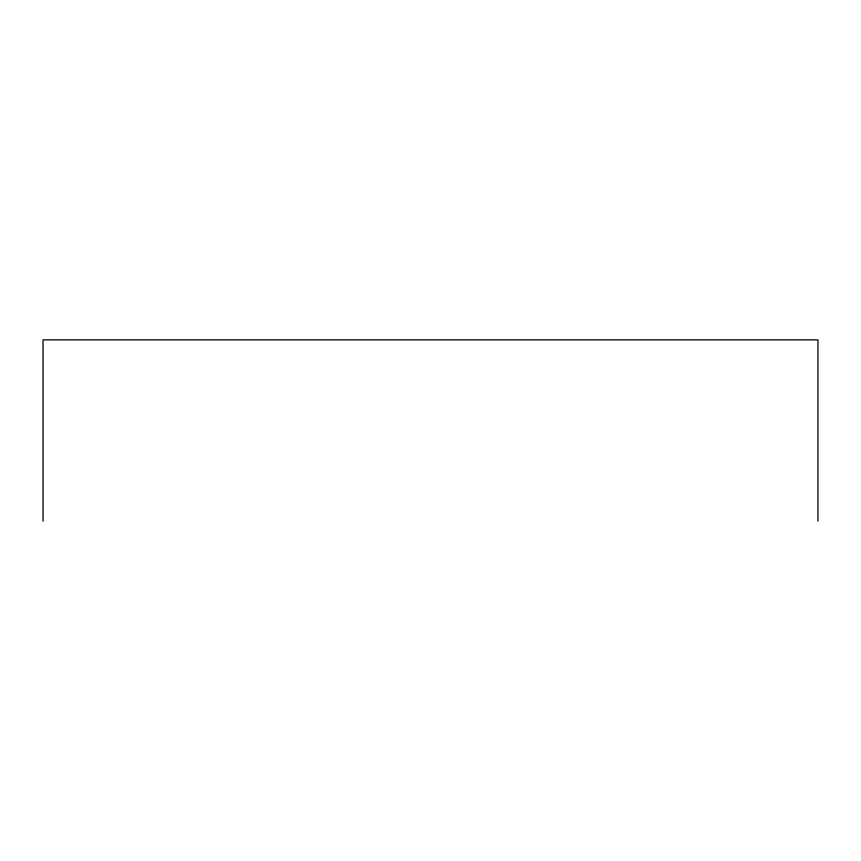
<?xml version="1.0" encoding="UTF-8"?>
<svg xmlns="http://www.w3.org/2000/svg" width="861" height="861" viewBox="0 0 861 861"><rect width="100%" height="100%" fill="white"/><g stroke="black" fill="none" stroke-linecap="round" stroke-linejoin="round"><path stroke-width="1.29" d="M817.95 521.142L817.95 339.858L43.05 339.858L43.05 521.142"/></g></svg>
